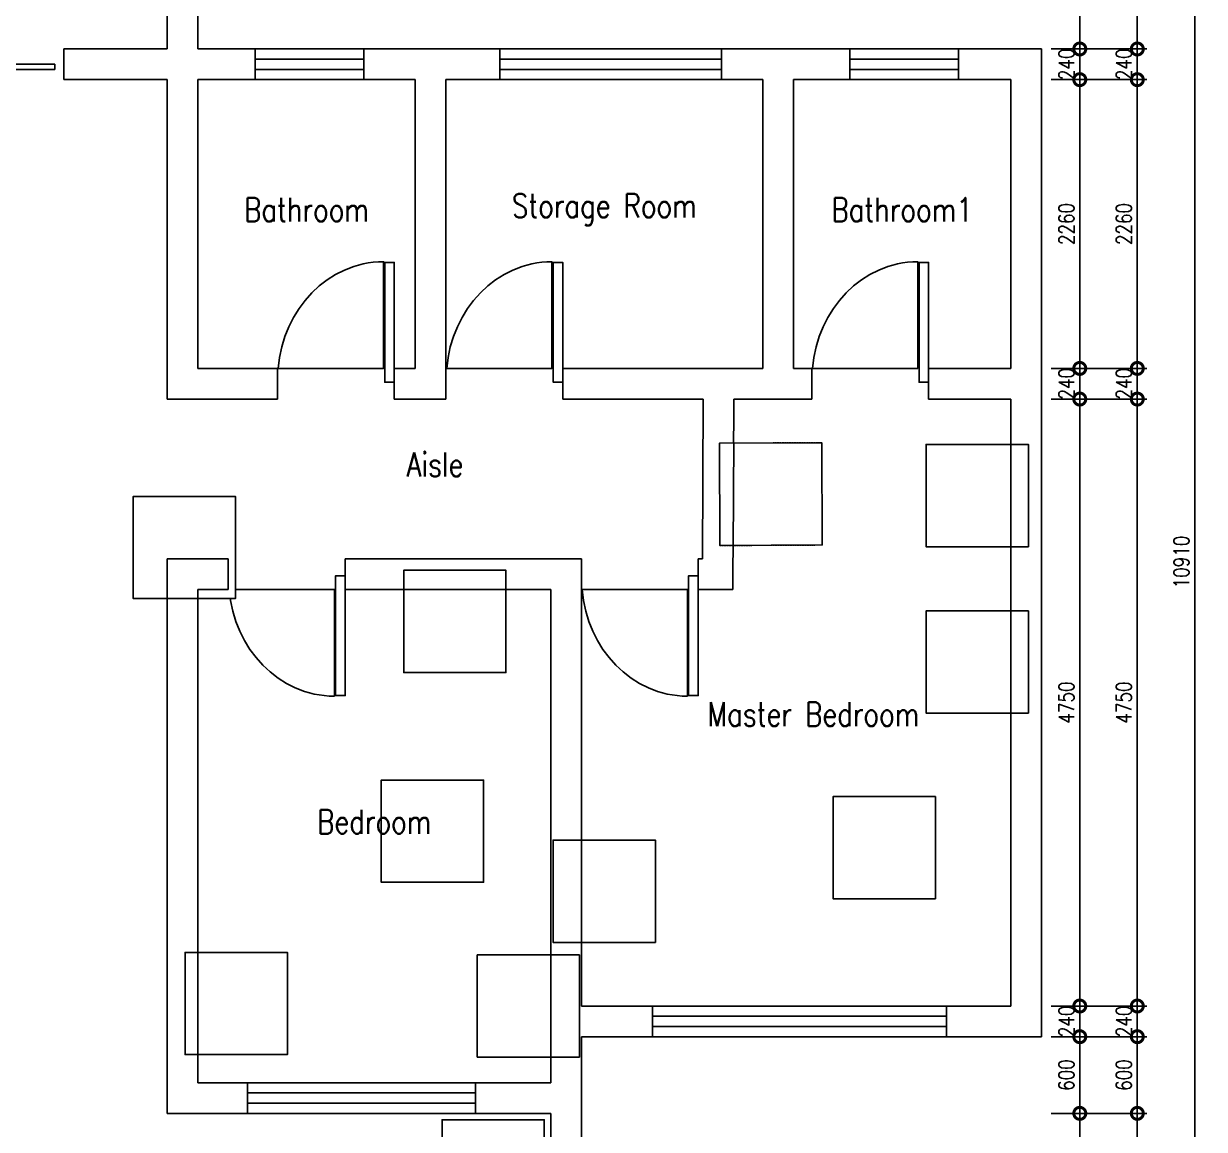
# Model space of a CAD drawing. Header units: millimetres. Extents: x 0 to 211505, y 0 to 22276.
# Drawn here: x 157975 to 167214, y 8272 to 16926 of the extents above; entities that cross this region are included whole.
import ezdxf

# ---------------------------------------------------------------- set-up
doc = ezdxf.new("R2010")
doc.units = ezdxf.units.MM
doc.set_wipeout_variables(frame=1)
doc.linetypes.add('DOT_JURAN', pattern=[50, 0, -50])
doc.linetypes.add('HIDDEN_JURAN', pattern=[1.4, 1, -0.4])
for name, color, linetype in [('P-墙体', 160, 'Continuous'), ('P-家具投影', 250, 'HIDDEN_JURAN'), ('P-家具轮廓', 7, 'Continuous'), ('P-房间名', 2, 'Continuous'), ('P-标注', 44, 'Continuous'), ('P-活动家具', 7, 'Continuous'), ('P-活动家具细部1', 7, 'Continuous'), ('P-玻璃窗', 136, 'Continuous'), ('P-门', 60, 'Continuous')]:
    doc.layers.add(name, color=color, linetype=linetype)
doc.styles.add('标准', font='simplex.shx', dxfattribs={"width": 0.8, "bigfont": 'gbcbig.shx'})
doc.dimstyles.new('sjj_1-075', dxfattribs={"dimscale": 75, "dimtxt": 1.6, "dimasz": 2.5, "dimexe": 1, "dimexo": 1, "dimgap": 0.6, "dimtad": 1, "dimdec": 0, "dimzin": 12, "dimdsep": 46, "dimtxsty": '标准', "dimblk": 'DOTSMALL', "dimblk1": 'DOTSMALL', "dimblk2": 'DOTSMALL', "dimcen": 0.125, "dimclrd": 3, "dimclre": 3, "dimclrt": 14, "dimadec": 0, "dimazin": 0, "dimtfac": 1, "dimtdec": 0, "dimtix": 1, "dimtmove": 2, "dimatfit": 3, "dimldrblk": 'DOTSMALL', "dimfxl": 6, "dimfxlon": 1, "dimtvp": 1, "dimtolj": 1, "dimtzin": 0, "dimarcsym": 0})

# ---------------------------------------------------------------- blocks, each defined once
blk = doc.blocks.new('home_blk_18')
at = {"layer": 'P-门'}
for points in [[(75415.235426, 27775), (75415.235426, 28015)], [(80111.020179, 27775), (80111.020179, 28015)]]:
    blk.add_lwpolyline(points, dxfattribs=at)
for points in [[(75487.109682, 27895), (75487.109682, 27935.2), (77882.91823, 27935.2), (77882.91823, 27895)], [(77643.337375, 27854.8), (77643.337375, 27895), (80039.145923, 27895), (80039.145923, 27854.8)]]:
    blk.add_lwpolyline(points, close=True, dxfattribs=at)
blk = doc.blocks.new('home_blk_19')
at = {"layer": 'P-门'}
blk.add_lwpolyline([(83116.898681, 25600.876367), (83134.640563, 25684.183311), (83159.100248, 25764.508725), (83189.930154, 25841.440501), (83226.7827, 25914.566531), (83269.310304, 25983.474708), (83317.165383, 26047.752923), (83370.000356, 26106.989069), (83427.467641, 26160.771037), (83489.219656, 26208.686721), (83554.90882, 26250.324011), (83624.187549, 26285.270801), (83696.708262, 26313.114982), (83734.075744, 26324.244811), (83772.123378, 26333.444447), (83810.807718, 26340.662377), (83850.085315, 26345.847088), (83889.912721, 26348.947065), (83930.24649, 26349.910796), (83930.24649, 25515), (83106.222184, 25515)], close=True, dxfattribs=at)
for points in [[(83939.575102, 25515), (83939.575102, 26345.24649), (84014.204, 26345.24649), (84014.204, 25515)], [(83100, 25275), (83100, 25515)], [(84014.204, 25515), (84014.204, 25407), (83939.575102, 25407), (83939.575102, 25515)], [(84014.204, 25275), (84014.204, 25515)]]:
    blk.add_lwpolyline(points, dxfattribs=at)
blk = doc.blocks.new('home_blk_22')
at = {"layer": 'P-门'}
for points in [[(84160, 24025), (84160, 23785)], [(85074.204, 24025), (85074.204, 23785)], [(85074.204, 23785), (85074.204, 23893), (84999.575102, 23893), (84999.575102, 23785)], [(84999.575102, 23785), (84999.575102, 22954.75351), (85074.204, 22954.75351), (85074.204, 23785)]]:
    blk.add_lwpolyline(points, dxfattribs=at)
blk.add_lwpolyline([(84176.898681, 23699.123633), (84194.640563, 23615.816689), (84219.100248, 23535.491275), (84249.930154, 23458.559499), (84286.7827, 23385.433469), (84329.310304, 23316.525292), (84377.165383, 23252.247077), (84430.000356, 23193.010931), (84487.467641, 23139.228963), (84549.219656, 23091.313279), (84614.90882, 23049.675989), (84684.187549, 23014.729199), (84756.708262, 22986.885018), (84794.075744, 22975.755189), (84832.123378, 22966.555553), (84870.807718, 22959.337623), (84910.085315, 22954.152912), (84949.912721, 22951.052935), (84990.24649, 22950.089204), (84990.24649, 23785), (84166.222184, 23785)], close=True, dxfattribs=at)
blk = doc.blocks.new('home_blk_23')
at = {"layer": 'P-门'}
blk.add_lwpolyline([(85979.431129, 25600.876367), (85997.17301, 25684.183311), (86021.632695, 25764.508725), (86052.462602, 25841.440501), (86089.315148, 25914.566531), (86131.842752, 25983.474708), (86179.697831, 26047.752923), (86232.532804, 26106.989069), (86290.000089, 26160.771037), (86351.752104, 26208.686721), (86417.441267, 26250.324011), (86486.719997, 26285.270801), (86559.24071, 26313.114982), (86596.608192, 26324.244811), (86634.655826, 26333.444447), (86673.340166, 26340.662377), (86712.617763, 26345.847088), (86752.445169, 26348.947065), (86792.778937, 26349.910796), (86792.778937, 25515), (85968.754632, 25515)], close=True, dxfattribs=at)
for points in [[(86802.10755, 25515), (86802.10755, 26345.24649), (86876.736448, 26345.24649), (86876.736448, 25515)], [(85962.532448, 25275), (85962.532448, 25515)], [(86876.736448, 25515), (86876.736448, 25407), (86802.10755, 25407), (86802.10755, 25515)], [(86876.736448, 25275), (86876.736448, 25515)]]:
    blk.add_lwpolyline(points, dxfattribs=at)
blk = doc.blocks.new('home_blk_24')
at = {"layer": 'P-门'}
blk.add_lwpolyline([(81798.743491, 25600.876367), (81816.485373, 25684.183311), (81840.945058, 25764.508725), (81871.774965, 25841.440501), (81908.627511, 25914.566531), (81951.155114, 25983.474708), (81999.010194, 26047.752923), (82051.845167, 26106.989069), (82109.312452, 26160.771037), (82171.064467, 26208.686721), (82236.75363, 26250.324011), (82306.032359, 26285.270801), (82378.553073, 26313.114982), (82415.920555, 26324.244811), (82453.968189, 26333.444447), (82492.652528, 26340.662377), (82531.930125, 26345.847088), (82571.757532, 26348.947065), (82612.0913, 26349.910796), (82612.0913, 25515), (81788.066995, 25515)], close=True, dxfattribs=at)
for points in [[(82621.419913, 25515), (82621.419913, 26345.24649), (82696.048811, 26345.24649), (82696.048811, 25515)], [(81781.844811, 25275), (81781.844811, 25515)], [(82696.048811, 25515), (82696.048811, 25407), (82621.419913, 25407), (82621.419913, 25515)], [(82696.048811, 25275), (82696.048811, 25515)]]:
    blk.add_lwpolyline(points, dxfattribs=at)
blk = doc.blocks.new('home_blk_25')
at = {"layer": 'P-门'}
for points in [[(81397.79214, 24025), (81397.79214, 23785)], [(82311.99614, 24025), (82311.99614, 23785)], [(82311.99614, 23785), (82311.99614, 23893), (82237.367242, 23893), (82237.367242, 23785)], [(82237.367242, 23785), (82237.367242, 22954.75351), (82311.99614, 22954.75351), (82311.99614, 23785)]]:
    blk.add_lwpolyline(points, dxfattribs=at)
blk.add_lwpolyline([(81414.690821, 23699.123633), (81432.432703, 23615.816689), (81456.892388, 23535.491275), (81487.722295, 23458.559499), (81524.574841, 23385.433469), (81567.102444, 23316.525292), (81614.957524, 23252.247077), (81667.792497, 23193.010931), (81725.259782, 23139.228963), (81787.011797, 23091.313279), (81852.70096, 23049.675989), (81921.979689, 23014.729199), (81994.500403, 22986.885018), (82031.867884, 22975.755189), (82069.915519, 22966.555553), (82108.599858, 22959.337623), (82147.877455, 22954.152912), (82187.704862, 22951.052935), (82228.03863, 22950.089204), (82228.03863, 23785), (81404.014325, 23785)], close=True, dxfattribs=at)
blk = doc.blocks.new('_DotSmall')
at = {"color": 0, "linetype": 'ByBlock', "const_width": 0.5}
blk.add_lwpolyline([(-0.0625, 0, 1), (0.0625, 0, 1)], format="xyb", close=True, dxfattribs=at)
blk = doc.blocks.new('*D1081')
at = {"layer": 'DEFPOINTS', "color": 0}
for p in [(166689, 18167.8), (167139, 18167.8), (166689, 7257.8)]:
    blk.add_point(p, dxfattribs=at)
at = {"layer": 'P-标注', "color": 3, "lineweight": -2}
for p, q in [((166764, 18167.8), (167214, 18167.8)), ((167139, 7257.8), (167139, 18167.8)), ((166764, 7257.8), (167214, 7257.8))]:
    blk.add_line(p, q, dxfattribs=at)
at = {"layer": 'P-标注', "color": 3, "lineweight": -2, "xscale": 187.5, "yscale": 187.5, "zscale": 187.5}
for p, rotation in [((167139, 18167.8), 89.99998127603163), ((167139, 7257.8), 269.9999812760316)]:
    blk.add_blockref('_DotSmall', p, dxfattribs=dict(at, rotation=rotation))
at = {"layer": 'P-标注', "color": 14, "insert": (167034, 12712.8), "char_height": 120, "attachment_point": 5, "rotation": 89.99998, "style": '标准'}
blk.add_mtext('\\A1;10910', dxfattribs=at)
blk = doc.blocks.new('*D1101')
at = {"layer": 'DEFPOINTS', "color": 0}
for p in [(166239, 8397.8), (166689, 8397.8), (166239, 7497.8)]:
    blk.add_point(p, dxfattribs=at)
at = {"layer": 'P-标注', "color": 3, "lineweight": -2}
for p, q in [((166314, 8397.8), (166764, 8397.8)), ((166689, 7497.8), (166689, 8397.8)), ((166314, 7497.8), (166764, 7497.8))]:
    blk.add_line(p, q, dxfattribs=at)
at = {"layer": 'P-标注', "color": 3, "lineweight": -2, "xscale": 187.5, "yscale": 187.5, "zscale": 187.5}
for p, rotation in [((166689, 8397.8), 89.99998127603247), ((166689, 7497.8), 269.9999812760325)]:
    blk.add_blockref('_DotSmall', p, dxfattribs=dict(at, rotation=rotation))
at = {"layer": 'P-标注', "color": 14, "insert": (166584, 7947.8), "char_height": 120, "attachment_point": 5, "rotation": 89.99998, "style": '标准'}
blk.add_mtext('\\A1;900', dxfattribs=at)
blk = doc.blocks.new('*D1102')
at = {"layer": 'DEFPOINTS', "color": 0}
for p in [(166239, 8997.8), (166689, 8997.8), (166239, 8397.8)]:
    blk.add_point(p, dxfattribs=at)
at = {"layer": 'P-标注', "color": 3, "lineweight": -2}
for p, q in [((166314, 8997.8), (166764, 8997.8)), ((166689, 8397.8), (166689, 8997.8)), ((166314, 8397.8), (166764, 8397.8))]:
    blk.add_line(p, q, dxfattribs=at)
at = {"layer": 'P-标注', "color": 3, "lineweight": -2, "xscale": 187.5, "yscale": 187.5, "zscale": 187.5}
for p, rotation in [((166689, 8997.8), 89.99998127603247), ((166689, 8397.8), 269.9999812760325)]:
    blk.add_blockref('_DotSmall', p, dxfattribs=dict(at, rotation=rotation))
at = {"layer": 'P-标注', "color": 14, "insert": (166584, 8697.8), "char_height": 120, "attachment_point": 5, "rotation": 89.99998, "style": '标准'}
blk.add_mtext('\\A1;600', dxfattribs=at)
blk = doc.blocks.new('*D1103')
at = {"layer": 'DEFPOINTS', "color": 0}
for p in [(166239, 9237.8), (166689, 9237.8), (166239, 8997.8)]:
    blk.add_point(p, dxfattribs=at)
at = {"layer": 'P-标注', "color": 3, "lineweight": -2}
for p, q in [((166314, 9237.8), (166764, 9237.8)), ((166689, 8997.8), (166689, 9237.8)), ((166314, 8997.8), (166764, 8997.8))]:
    blk.add_line(p, q, dxfattribs=at)
at = {"layer": 'P-标注', "color": 3, "lineweight": -2, "xscale": 187.5, "yscale": 187.5, "zscale": 187.5}
for p, rotation in [((166689, 9237.8), 269.9999812760311), ((166689, 8997.8), 89.99998127603108)]:
    blk.add_blockref('_DotSmall', p, dxfattribs=dict(at, rotation=rotation))
at = {"layer": 'P-标注', "color": 14, "insert": (166584, 9117.8), "char_height": 120, "attachment_point": 5, "rotation": 89.99998, "style": '标准'}
blk.add_mtext('\\A1;240', dxfattribs=at)
blk = doc.blocks.new('*D1104')
at = {"layer": 'DEFPOINTS', "color": 0}
for p in [(166239, 13987.8), (166689, 13987.8), (166239, 9237.8)]:
    blk.add_point(p, dxfattribs=at)
at = {"layer": 'P-标注', "color": 3, "lineweight": -2}
for p, q in [((166314, 13987.8), (166764, 13987.8)), ((166689, 9237.8), (166689, 13987.8)), ((166314, 9237.8), (166764, 9237.8))]:
    blk.add_line(p, q, dxfattribs=at)
at = {"layer": 'P-标注', "color": 3, "lineweight": -2, "xscale": 187.5, "yscale": 187.5, "zscale": 187.5}
for p, rotation in [((166689, 13987.8), 89.99998127603163), ((166689, 9237.8), 269.9999812760316)]:
    blk.add_blockref('_DotSmall', p, dxfattribs=dict(at, rotation=rotation))
at = {"layer": 'P-标注', "color": 14, "insert": (166584, 11612.8), "char_height": 120, "attachment_point": 5, "rotation": 89.99998, "style": '标准'}
blk.add_mtext('\\A1;4750', dxfattribs=at)
blk = doc.blocks.new('*D1105')
at = {"layer": 'DEFPOINTS', "color": 0}
for p in [(166239, 14227.8), (166689, 14227.8), (166239, 13987.8)]:
    blk.add_point(p, dxfattribs=at)
at = {"layer": 'P-标注', "color": 3, "lineweight": -2}
for p, q in [((166314, 14227.8), (166764, 14227.8)), ((166689, 13987.8), (166689, 14227.8)), ((166314, 13987.8), (166764, 13987.8))]:
    blk.add_line(p, q, dxfattribs=at)
at = {"layer": 'P-标注', "color": 3, "lineweight": -2, "xscale": 187.5, "yscale": 187.5, "zscale": 187.5}
for p, rotation in [((166689, 14227.8), 269.9999812760311), ((166689, 13987.8), 89.99998127603108)]:
    blk.add_blockref('_DotSmall', p, dxfattribs=dict(at, rotation=rotation))
at = {"layer": 'P-标注', "color": 14, "insert": (166584, 14107.8), "char_height": 120, "attachment_point": 5, "rotation": 89.99998, "style": '标准'}
blk.add_mtext('\\A1;240', dxfattribs=at)
blk = doc.blocks.new('*D1106')
at = {"layer": 'DEFPOINTS', "color": 0}
for p in [(166239, 16487.8), (166689, 16487.8), (166239, 14227.8)]:
    blk.add_point(p, dxfattribs=at)
at = {"layer": 'P-标注', "color": 3, "lineweight": -2}
for p, q in [((166314, 16487.8), (166764, 16487.8)), ((166689, 14227.8), (166689, 16487.8)), ((166314, 14227.8), (166764, 14227.8))]:
    blk.add_line(p, q, dxfattribs=at)
at = {"layer": 'P-标注', "color": 3, "lineweight": -2, "xscale": 187.5, "yscale": 187.5, "zscale": 187.5}
for p, rotation in [((166689, 16487.8), 89.99998127603163), ((166689, 14227.8), 269.9999812760316)]:
    blk.add_blockref('_DotSmall', p, dxfattribs=dict(at, rotation=rotation))
at = {"layer": 'P-标注', "color": 14, "insert": (166584, 15357.8), "char_height": 120, "attachment_point": 5, "rotation": 89.99998, "style": '标准'}
blk.add_mtext('\\A1;2260', dxfattribs=at)
blk = doc.blocks.new('*D1107')
at = {"layer": 'DEFPOINTS', "color": 0}
for p in [(166239, 16727.8), (166689, 16727.8), (166239, 16487.8)]:
    blk.add_point(p, dxfattribs=at)
at = {"layer": 'P-标注', "color": 3, "lineweight": -2}
for p, q in [((166314, 16727.8), (166764, 16727.8)), ((166689, 16487.8), (166689, 16727.8)), ((166314, 16487.8), (166764, 16487.8))]:
    blk.add_line(p, q, dxfattribs=at)
at = {"layer": 'P-标注', "color": 3, "lineweight": -2, "xscale": 187.5, "yscale": 187.5, "zscale": 187.5}
for p, rotation in [((166689, 16727.8), 269.9999812760311), ((166689, 16487.8), 89.99998127603108)]:
    blk.add_blockref('_DotSmall', p, dxfattribs=dict(at, rotation=rotation))
at = {"layer": 'P-标注', "color": 14, "insert": (166584, 16607.8), "char_height": 120, "attachment_point": 5, "rotation": 89.99998, "style": '标准'}
blk.add_mtext('\\A1;240', dxfattribs=at)
blk = doc.blocks.new('*D1108')
at = {"layer": 'DEFPOINTS', "color": 0}
for p in [(166239, 17927.8), (166689, 17927.8), (166239, 16727.8)]:
    blk.add_point(p, dxfattribs=at)
at = {"layer": 'P-标注', "color": 3, "lineweight": -2}
for p, q in [((166314, 17927.8), (166764, 17927.8)), ((166689, 16727.8), (166689, 17927.8)), ((166314, 16727.8), (166764, 16727.8))]:
    blk.add_line(p, q, dxfattribs=at)
at = {"layer": 'P-标注', "color": 3, "lineweight": -2, "xscale": 187.5, "yscale": 187.5, "zscale": 187.5}
for p, rotation in [((166689, 17927.8), 89.99998127603108), ((166689, 16727.8), 269.9999812760311)]:
    blk.add_blockref('_DotSmall', p, dxfattribs=dict(at, rotation=rotation))
at = {"layer": 'P-标注', "color": 14, "insert": (166584, 17327.8), "char_height": 120, "attachment_point": 5, "rotation": 89.99998, "style": '标准'}
blk.add_mtext('\\A1;1200', dxfattribs=at)
blk = doc.blocks.new('*D1145')
at = {"layer": 'DEFPOINTS', "color": 0}
for p in [(165939, 8397.8), (166239, 8397.8), (165939, 7497.8)]:
    blk.add_point(p, dxfattribs=at)
at = {"layer": 'P-标注', "color": 3, "lineweight": -2}
for p, q in [((166014, 8397.8), (166314, 8397.8)), ((166239, 7497.8), (166239, 8397.8)), ((166014, 7497.8), (166314, 7497.8))]:
    blk.add_line(p, q, dxfattribs=at)
at = {"layer": 'P-标注', "color": 3, "lineweight": -2, "xscale": 187.5, "yscale": 187.5, "zscale": 187.5}
for p, rotation in [((166239, 8397.8), 89.99998127603247), ((166239, 7497.8), 269.9999812760325)]:
    blk.add_blockref('_DotSmall', p, dxfattribs=dict(at, rotation=rotation))
at = {"layer": 'P-标注', "color": 14, "insert": (166134, 7947.8), "char_height": 120, "attachment_point": 5, "rotation": 89.99998, "style": '标准'}
blk.add_mtext('\\A1;900', dxfattribs=at)
blk = doc.blocks.new('*D1146')
at = {"layer": 'DEFPOINTS', "color": 0}
for p in [(165939, 8997.8), (166239, 8997.8), (165939, 8397.8)]:
    blk.add_point(p, dxfattribs=at)
at = {"layer": 'P-标注', "color": 3, "lineweight": -2}
for p, q in [((166014, 8997.8), (166314, 8997.8)), ((166239, 8397.8), (166239, 8997.8)), ((166014, 8397.8), (166314, 8397.8))]:
    blk.add_line(p, q, dxfattribs=at)
at = {"layer": 'P-标注', "color": 3, "lineweight": -2, "xscale": 187.5, "yscale": 187.5, "zscale": 187.5}
for p, rotation in [((166239, 8997.8), 89.99998127603247), ((166239, 8397.8), 269.9999812760325)]:
    blk.add_blockref('_DotSmall', p, dxfattribs=dict(at, rotation=rotation))
at = {"layer": 'P-标注', "color": 14, "insert": (166134, 8697.8), "char_height": 120, "attachment_point": 5, "rotation": 89.99998, "style": '标准'}
blk.add_mtext('\\A1;600', dxfattribs=at)
blk = doc.blocks.new('*D1147')
at = {"layer": 'DEFPOINTS', "color": 0}
for p in [(165939, 9237.8), (166239, 9237.8), (165939, 8997.8)]:
    blk.add_point(p, dxfattribs=at)
at = {"layer": 'P-标注', "color": 3, "lineweight": -2}
for p, q in [((166014, 9237.8), (166314, 9237.8)), ((166239, 8997.8), (166239, 9237.8)), ((166014, 8997.8), (166314, 8997.8))]:
    blk.add_line(p, q, dxfattribs=at)
at = {"layer": 'P-标注', "color": 3, "lineweight": -2, "xscale": 187.5, "yscale": 187.5, "zscale": 187.5}
for p, rotation in [((166239, 9237.8), 269.9999812760311), ((166239, 8997.8), 89.99998127603108)]:
    blk.add_blockref('_DotSmall', p, dxfattribs=dict(at, rotation=rotation))
at = {"layer": 'P-标注', "color": 14, "insert": (166134, 9117.8), "char_height": 120, "attachment_point": 5, "rotation": 89.99998, "style": '标准'}
blk.add_mtext('\\A1;240', dxfattribs=at)
blk = doc.blocks.new('*D1148')
at = {"layer": 'DEFPOINTS', "color": 0}
for p in [(165939, 13987.8), (166239, 13987.8), (165939, 9237.8)]:
    blk.add_point(p, dxfattribs=at)
at = {"layer": 'P-标注', "color": 3, "lineweight": -2}
for p, q in [((166014, 13987.8), (166314, 13987.8)), ((166239, 9237.8), (166239, 13987.8)), ((166014, 9237.8), (166314, 9237.8))]:
    blk.add_line(p, q, dxfattribs=at)
at = {"layer": 'P-标注', "color": 3, "lineweight": -2, "xscale": 187.5, "yscale": 187.5, "zscale": 187.5}
for p, rotation in [((166239, 13987.8), 89.99998127603163), ((166239, 9237.8), 269.9999812760316)]:
    blk.add_blockref('_DotSmall', p, dxfattribs=dict(at, rotation=rotation))
at = {"layer": 'P-标注', "color": 14, "insert": (166134, 11612.8), "char_height": 120, "attachment_point": 5, "rotation": 89.99998, "style": '标准'}
blk.add_mtext('\\A1;4750', dxfattribs=at)
blk = doc.blocks.new('*D1149')
at = {"layer": 'DEFPOINTS', "color": 0}
for p in [(165939, 14227.8), (166239, 14227.8), (165939, 13987.8)]:
    blk.add_point(p, dxfattribs=at)
at = {"layer": 'P-标注', "color": 3, "lineweight": -2}
for p, q in [((166014, 14227.8), (166314, 14227.8)), ((166239, 13987.8), (166239, 14227.8)), ((166014, 13987.8), (166314, 13987.8))]:
    blk.add_line(p, q, dxfattribs=at)
at = {"layer": 'P-标注', "color": 3, "lineweight": -2, "xscale": 187.5, "yscale": 187.5, "zscale": 187.5}
for p, rotation in [((166239, 14227.8), 269.9999812760311), ((166239, 13987.8), 89.99998127603108)]:
    blk.add_blockref('_DotSmall', p, dxfattribs=dict(at, rotation=rotation))
at = {"layer": 'P-标注', "color": 14, "insert": (166134, 14107.8), "char_height": 120, "attachment_point": 5, "rotation": 89.99998, "style": '标准'}
blk.add_mtext('\\A1;240', dxfattribs=at)
blk = doc.blocks.new('*D1150')
at = {"layer": 'DEFPOINTS', "color": 0}
for p in [(165939, 16487.8), (166239, 16487.8), (165939, 14227.8)]:
    blk.add_point(p, dxfattribs=at)
at = {"layer": 'P-标注', "color": 3, "lineweight": -2}
for p, q in [((166014, 16487.8), (166314, 16487.8)), ((166239, 14227.8), (166239, 16487.8)), ((166014, 14227.8), (166314, 14227.8))]:
    blk.add_line(p, q, dxfattribs=at)
at = {"layer": 'P-标注', "color": 3, "lineweight": -2, "xscale": 187.5, "yscale": 187.5, "zscale": 187.5}
for p, rotation in [((166239, 16487.8), 89.99998127603163), ((166239, 14227.8), 269.9999812760316)]:
    blk.add_blockref('_DotSmall', p, dxfattribs=dict(at, rotation=rotation))
at = {"layer": 'P-标注', "color": 14, "insert": (166134, 15357.8), "char_height": 120, "attachment_point": 5, "rotation": 89.99998, "style": '标准'}
blk.add_mtext('\\A1;2260', dxfattribs=at)
blk = doc.blocks.new('*D1151')
at = {"layer": 'DEFPOINTS', "color": 0}
for p in [(165939, 16727.8), (166239, 16727.8), (165939, 16487.8)]:
    blk.add_point(p, dxfattribs=at)
at = {"layer": 'P-标注', "color": 3, "lineweight": -2}
for p, q in [((166014, 16727.8), (166314, 16727.8)), ((166239, 16487.8), (166239, 16727.8)), ((166014, 16487.8), (166314, 16487.8))]:
    blk.add_line(p, q, dxfattribs=at)
at = {"layer": 'P-标注', "color": 3, "lineweight": -2, "xscale": 187.5, "yscale": 187.5, "zscale": 187.5}
for p, rotation in [((166239, 16727.8), 269.9999812760311), ((166239, 16487.8), 89.99998127603108)]:
    blk.add_blockref('_DotSmall', p, dxfattribs=dict(at, rotation=rotation))
at = {"layer": 'P-标注', "color": 14, "insert": (166134, 16607.8), "char_height": 120, "attachment_point": 5, "rotation": 89.99998, "style": '标准'}
blk.add_mtext('\\A1;240', dxfattribs=at)
blk = doc.blocks.new('*D1152')
at = {"layer": 'DEFPOINTS', "color": 0}
for p in [(165939, 17927.8), (166239, 17927.8), (165939, 16727.8)]:
    blk.add_point(p, dxfattribs=at)
at = {"layer": 'P-标注', "color": 3, "lineweight": -2}
for p, q in [((166014, 17927.8), (166314, 17927.8)), ((166239, 16727.8), (166239, 17927.8)), ((166014, 16727.8), (166314, 16727.8))]:
    blk.add_line(p, q, dxfattribs=at)
at = {"layer": 'P-标注', "color": 3, "lineweight": -2, "xscale": 187.5, "yscale": 187.5, "zscale": 187.5}
for p, rotation in [((166239, 17927.8), 89.99998127603108), ((166239, 16727.8), 269.9999812760311)]:
    blk.add_blockref('_DotSmall', p, dxfattribs=dict(at, rotation=rotation))
at = {"layer": 'P-标注', "color": 14, "insert": (166134, 17327.8), "char_height": 120, "attachment_point": 5, "rotation": 89.99998, "style": '标准'}
blk.add_mtext('\\A1;1200', dxfattribs=at)
blk = doc.blocks.new('home_tableGeneric')
at = {"color": 7, "linetype": 'DOT_JURAN', "ltscale": 100, "transparency": 16777216}
blk.add_wipeout([(-400, 400), (400, 400), (400, -400), (-400, -400)], dxfattribs=at).dxf.layer = 'P-家具投影'
at = {"layer": 'P-家具投影', "transparency": 16777216}
blk.add_lwpolyline([(-400, 400), (400, 400), (400, -400), (-400, -400)], close=True, dxfattribs=at)
at = {"color": 7, "linetype": 'DOT_JURAN', "ltscale": 100, "transparency": 16777216}
blk.add_wipeout([(-400, 400), (400, 400), (400, -400), (-400, -400)], dxfattribs=at).dxf.layer = 'P-家具轮廓'
at = {"layer": 'P-家具轮廓', "linetype": 'ByBlock', "transparency": 16777216}
blk.add_lwpolyline([(-400, 357.6), (-400, 400), (400, 400), (400, -400), (-400, -400), (-400, 357.6)], close=True, dxfattribs=at)
at = {"layer": 'P-活动家具细部1', "transparency": 16777216}
blk.add_lwpolyline([(400, -400), (-400, -400), (-400, 400), (400, 400)], close=True, dxfattribs=at)
blk = doc.blocks.new('home_blk_27')
at = {"layer": 'P-玻璃窗'}
blk.add_lwpolyline([(83522.421525, 28015), (85257.600897, 28015), (85257.600897, 27775), (83522.421525, 27775)], close=True, dxfattribs=at)
for points in [[(83522.421525, 27935), (85257.600897, 27935)], [(83522.421525, 27855), (85257.600897, 27855)]]:
    blk.add_lwpolyline(points, dxfattribs=at)
blk = doc.blocks.new('home_blk_28')
at = {"layer": 'P-玻璃窗'}
blk.add_lwpolyline([(86261.692825, 28015), (87111.692825, 28015), (87111.692825, 27775), (86261.692825, 27775)], close=True, dxfattribs=at)
for points in [[(86261.692825, 27935), (87111.692825, 27935)], [(86261.692825, 27855), (87111.692825, 27855)]]:
    blk.add_lwpolyline(points, dxfattribs=at)
blk = doc.blocks.new('home_blk_29')
at = {"layer": 'P-玻璃窗'}
blk.add_lwpolyline([(81608.520179, 28015), (82458.520179, 28015), (82458.520179, 27775), (81608.520179, 27775)], close=True, dxfattribs=at)
for points in [[(81608.520179, 27935), (82458.520179, 27935)], [(81608.520179, 27855), (82458.520179, 27855)]]:
    blk.add_lwpolyline(points, dxfattribs=at)
blk = doc.blocks.new('home_blk_30')
at = {"layer": 'P-玻璃窗'}
blk.add_lwpolyline([(87017.073991, 20285), (84717.533632, 20285), (84717.533632, 20525), (87017.073991, 20525)], close=True, dxfattribs=at)
for points in [[(87017.073991, 20445), (84717.533632, 20445)], [(87017.073991, 20365), (84717.533632, 20365)]]:
    blk.add_lwpolyline(points, dxfattribs=at)
blk = doc.blocks.new('home_blk_31')
at = {"layer": 'P-玻璃窗'}
blk.add_lwpolyline([(83332.813901, 19685), (81547.634529, 19685), (81547.634529, 19925), (83332.813901, 19925)], close=True, dxfattribs=at)
for points in [[(83332.813901, 19845), (81547.634529, 19845)], [(83332.813901, 19765), (81547.634529, 19765)]]:
    blk.add_lwpolyline(points, dxfattribs=at)

msp = doc.modelspace()

# ---------------------------------------------------------------- linework, layer by layer
at = {"layer": 'P-墙体'}
for p, q in [((159339, 16727.8), (159339, 18167.8)), ((159099, 17927.8), (159099, 16727.8)), ((159099, 16727.8), (158290, 16727.8)), ((158290, 16727.8), (158290, 16487.8)), ((159787.5, 16727.8), (159339, 16727.8)), ((159787.5, 16487.8), (159787.5, 16727.8)), ((161701.4, 16727.8), (160637.5, 16727.8)), ((160637.5, 16727.8), (160637.5, 16487.8)), ((161701.4, 16487.8), (161701.4, 16727.8)), ((164440.6, 16727.8), (163436.6, 16727.8)), ((163436.6, 16727.8), (163436.6, 16487.8)), ((164440.6, 16487.8), (164440.6, 16727.8)), ((165939, 16727.8), (165290.6, 16727.8)), ((165290.6, 16727.8), (165290.6, 16487.8)), ((165939, 8997.8), (165939, 16727.8)), ((158290, 16487.8), (159099, 16487.8)), ((159099, 16487.8), (159099, 13987.8)), ((159339, 14227.8), (159339, 16487.8)), ((159339, 16487.8), (159787.5, 16487.8)), ((160637.5, 16487.8), (161039, 16487.8)), ((161039, 16487.8), (161039, 14227.8)), ((161279, 13987.8), (161279, 16487.8)), ((161279, 16487.8), (161701.4, 16487.8)), ((163436.6, 16487.8), (163759, 16487.8)), ((163759, 16487.8), (163759, 14227.8)), ((163999, 14227.8), (163999, 16487.8)), ((163999, 16487.8), (164440.6, 16487.8)), ((165290.6, 16487.8), (165699, 16487.8)), ((165699, 16487.8), (165699, 14227.8)), ((159960.8, 14227.8), (159339, 14227.8)), ((159960.8, 13987.8), (159960.8, 14227.8)), ((161039, 14227.8), (160875, 14227.8)), ((160875, 14227.8), (160875, 13987.8)), ((163759, 14227.8), (162193.2, 14227.8)), ((162193.2, 14227.8), (162193.2, 13987.8)), ((164141.5, 14227.8), (163999, 14227.8)), ((164141.5, 13987.8), (164141.5, 14227.8)), ((165699, 14227.8), (165055.7, 14227.8)), ((165055.7, 14227.8), (165055.7, 13987.8)), ((159099, 13987.8), (159960.8, 13987.8)), ((160875, 13987.8), (161279, 13987.8)), ((162193.2, 13987.8), (163292.8, 13987.8)), ((163292.8, 13987.8), (163286.2, 12737.8)), ((163532.8, 13987.8), (164141.5, 13987.8)), ((165055.7, 13987.8), (165699, 13987.8)), ((160491, 12737.8), (160491, 12497.8)), ((162339, 12737.8), (160491, 12737.8)), ((163286.2, 12737.8), (163253.2, 12737.8)), ((163253.2, 12737.8), (163253.2, 12497.8)), ((163253.2, 12497.8), (163524.9, 12497.8)), ((162896.5, 8997.8), (162896.5, 9237.8)), ((165699, 9237.8), (165196, 9237.8)), ((165196, 9237.8), (165196, 8997.8)), ((165196, 8997.8), (165939, 8997.8)), ((159726.6, 8637.8), (159339, 8637.8)), ((159726.6, 8397.8), (159726.6, 8637.8)), ((162099, 8637.8), (161511.8, 8637.8)), ((161511.8, 8637.8), (161511.8, 8397.8)), ((159099, 8397.8), (159726.6, 8397.8)), ((161511.8, 8397.8), (162099, 8397.8)), ((162099, 8397.8), (162099, 7497.8))]:
    msp.add_line(p, q, dxfattribs=at)

# ---------------------------------------------------------------- block references
at = {"layer": 'P-活动家具', "color": 0, "linetype": 'ByBlock'}
for p, rotation in [((163821.5, 13244.1), 270.3043166089623), ((165436.5, 13232.7), 89.99998127603168), ((165436.5, 11929.9), 89.99998127603168), ((161173.7, 10606), 180.0000198478428), ((164709.1, 10477.1), 180.0000198478428), ((162518.4, 10136.2), 180.0000198478428), ((159639, 9257.8), 270.0000187239684), ((161924, 9237.8), 89.99998127603168), ((161649, 7947.8), 89.99998127603168)]:
    msp.add_blockref('home_tableGeneric', p, dxfattribs=dict(at, rotation=rotation))
msp.add_blockref('home_tableGeneric', (161349, 12247.8), dxfattribs=at)
at = {"layer": 'P-玻璃窗', "color": 0, "linetype": 'ByBlock'}
for name in ['home_blk_29', 'home_blk_27', 'home_blk_28', 'home_blk_30', 'home_blk_31']:
    msp.add_blockref(name, (78179, -11287.2), dxfattribs=at)
at = {"layer": 'P-门', "color": 0, "linetype": 'ByBlock'}
for name in ['home_blk_18', 'home_blk_24', 'home_blk_19', 'home_blk_23', 'home_blk_25', 'home_blk_22']:
    msp.add_blockref(name, (78179, -11287.2), dxfattribs=at)

# ---------------------------------------------------------------- texts
at = {"layer": 'P-房间名', "char_height": 187.5, "attachment_point": 5, "style": '标准'}
for s, insert in [('Bathroom', (160189, 15470.3)), ('Storage Room', (162519, 15470.3)), ('Bathroom1', (164849, 15470.3)), ('Aisle', (161194.2, 13475.5)), ('Master Bedroom', (164154.6, 11521.5))]:
    msp.add_mtext(s, dxfattribs=dict(at, insert=insert))

# ---------------------------------------------------------------- dimensions: what is measured, and where the dimension line sits
at = {"layer": 'P-标注'}
for base, p1, p2, picture, middle in [((167139, 18167.8), (166689, 7257.8), (166689, 18167.8), '*D1081', (167034, 12712.8)), ((166239, 17927.8), (165939, 16727.8), (165939, 17927.8), '*D1152', (166134, 17327.8)), ((166689, 17927.8), (166239, 16727.8), (166239, 17927.8), '*D1108', (166584, 17327.8)), ((166239, 16727.8), (165939, 16487.8), (165939, 16727.8), '*D1151', (166134, 16607.8)), ((166689, 16727.8), (166239, 16487.8), (166239, 16727.8), '*D1107', (166584, 16607.8)), ((166239, 16487.8), (165939, 14227.8), (165939, 16487.8), '*D1150', (166134, 15357.8)), ((166689, 16487.8), (166239, 14227.8), (166239, 16487.8), '*D1106', (166584, 15357.8)), ((166239, 14227.8), (165939, 13987.8), (165939, 14227.8), '*D1149', (166134, 14107.8)), ((166689, 14227.8), (166239, 13987.8), (166239, 14227.8), '*D1105', (166584, 14107.8)), ((166239, 13987.8), (165939, 9237.8), (165939, 13987.8), '*D1148', (166134, 11612.8)), ((166689, 13987.8), (166239, 9237.8), (166239, 13987.8), '*D1104', (166584, 11612.8)), ((166239, 9237.8), (165939, 8997.8), (165939, 9237.8), '*D1147', (166134, 9117.8)), ((166689, 9237.8), (166239, 8997.8), (166239, 9237.8), '*D1103', (166584, 9117.8)), ((166239, 8997.8), (165939, 8397.8), (165939, 8997.8), '*D1146', (166134, 8697.8)), ((166689, 8997.8), (166239, 8397.8), (166239, 8997.8), '*D1102', (166584, 8697.8)), ((166239, 8397.8), (165939, 7497.8), (165939, 8397.8), '*D1145', (166134, 7947.8)), ((166689, 8397.8), (166239, 7497.8), (166239, 8397.8), '*D1101', (166584, 7947.8))]:
    dim = msp.add_linear_dim(base=base, p1=p1, p2=p2, angle=89.99998, dimstyle='sjj_1-075', dxfattribs=at)
    dim.commit()
    dim.dimension.update_dxf_attribs({"geometry": picture, "text_midpoint": middle})

# ---------------------------------------------------------------- next in the draw order: linework, layer by layer
at = {"layer": 'P-墙体'}
for p, q in [((163524.9, 12497.8), (163532.8, 13987.8)), ((165699, 13987.8), (165699, 9237.8)), ((162339, 9237.8), (162339, 12737.8)), ((160491, 12497.8), (162099, 12497.8)), ((162099, 12497.8), (162099, 8637.8)), ((162896.5, 9237.8), (162339, 9237.8)), ((162339, 7257.8), (162339, 8997.8)), ((162339, 8997.8), (162896.5, 8997.8))]:
    msp.add_line(p, q, dxfattribs=at)

# ---------------------------------------------------------------- next in the draw order: block references
at = {"layer": 'P-活动家具', "color": 0, "linetype": 'ByBlock'}
msp.add_blockref('home_tableGeneric', (159232.8, 12826), dxfattribs=at)

# ---------------------------------------------------------------- next in the draw order: texts
at = {"layer": 'P-房间名', "insert": (160719, 10680.3), "char_height": 187.5, "attachment_point": 5, "style": '标准'}
msp.add_mtext('Bedroom', dxfattribs=at)

# ---------------------------------------------------------------- next in the draw order: block references
at = {"layer": 'P-活动家具', "color": 0, "linetype": 'ByBlock'}
msp.add_blockref('home_tableGeneric', (159232.8, 12826), dxfattribs=at)

# ---------------------------------------------------------------- next in the draw order: linework, layer by layer
at = {"layer": 'P-墙体'}
for p, q in [((159576.7, 12737.8), (159099, 12737.8)), ((159099, 12737.8), (159099, 8397.8)), ((159576.7, 12497.8), (159576.7, 12737.8)), ((159339, 8637.8), (159339, 12497.8)), ((159339, 12497.8), (159576.7, 12497.8))]:
    msp.add_line(p, q, dxfattribs=at)

doc.saveas('drawing.dxf')
